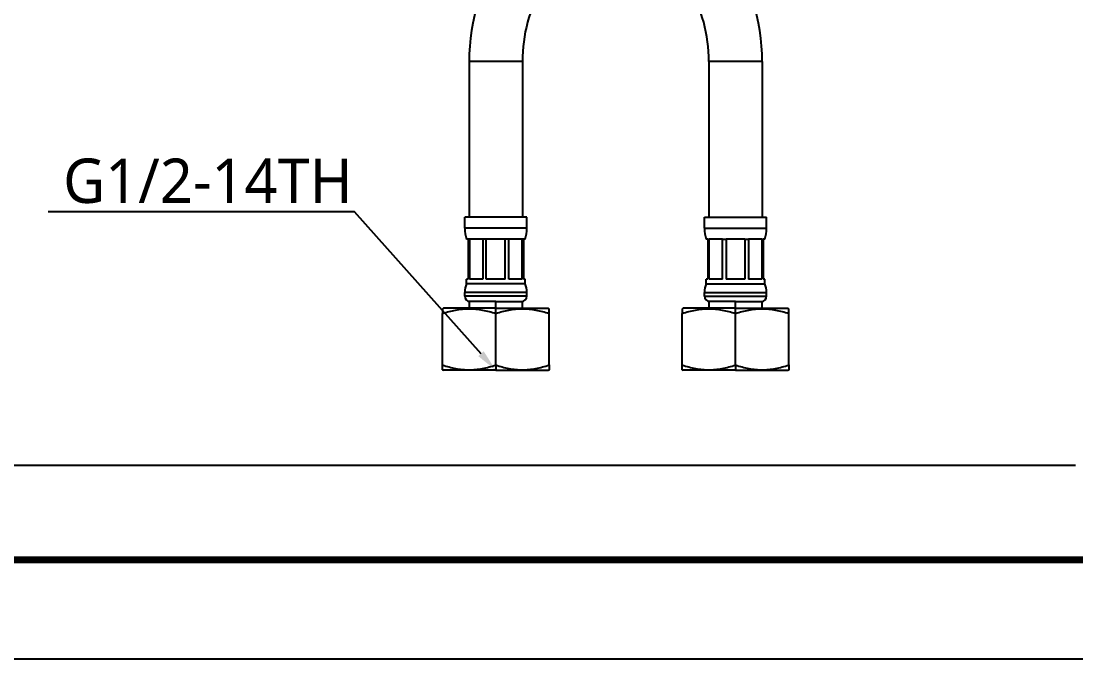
# Model space of a CAD drawing. Extents: x 77 to 788, y 36 to 557.
# Drawn here: x 423.5 to 661.1, y 36.4 to 180 of the extents above; entities that cross this region are included whole.
import ezdxf
from ezdxf import colors
from ezdxf.entities.mleader import LeaderData, LeaderLine
from ezdxf.math import Vec2, Vec3

# ---------------------------------------------------------------- set-up
doc = ezdxf.new("R2010")
doc.units = 0
doc.header["$LTSCALE"] = 10
doc.header["$MEASUREMENT"] = 0
doc.layers.get('0').update_dxf_attribs({"linetype": 'CONTINUOUS'})
doc.layers.add('1', color=7, linetype='CONTINUOUS')
doc.styles.add('Daelim Dimension', font='NanumGothic.ttf')

msp = doc.modelspace()

# ---------------------------------------------------------------- linework, layer by layer
at = {"color": 5, "lineweight": -3}
msp.add_line((88.6, 80.06), (661.01, 80.06), dxfattribs=at)
at = {"color": 7, "lineweight": -3, "ltscale": 0.5}
msp.add_lwpolyline([(77.17, 36.41), (788.06, 36.41), (788.06, 557.3), (77.17, 557.3)], close=True, dxfattribs=at)
at = {"color": 5, "linetype": 'ByBlock', "lineweight": -3, "const_width": 1.64}
msp.add_lwpolyline([(88.6, 58.72), (776.56, 58.72), (776.56, 545.2), (88.6, 545.2)], close=True, dxfattribs=at)
at = {"layer": '1', "color": 7, "linetype": 'Continuous', "lineweight": -3}
for p, q in [((524.42, 170.88), (524.42, 135.88)), ((530.42, 170.88), (524.42, 170.88)), ((536.42, 170.88), (530.42, 170.88)), ((536.42, 170.88), (536.42, 135.88)), ((578.42, 170.88), (578.42, 135.88)), ((584.42, 170.88), (578.42, 170.88)), ((590.42, 170.88), (584.42, 170.88)), ((590.42, 170.88), (590.42, 135.88)), ((537.42, 135.88), (523.42, 135.88)), ((523.42, 133.37), (523.42, 135.88)), ((537.42, 133.37), (537.42, 135.88)), ((577.42, 135.88), (591.42, 135.88)), ((577.42, 133.37), (577.42, 135.88)), ((591.42, 133.37), (591.42, 135.88)), ((537.42, 133.37), (523.42, 133.37)), ((577.42, 133.37), (591.42, 133.37)), ((524.17, 130.88), (523.82, 130.88)), ((524.17, 130.88), (524.17, 121.88)), ((524.49, 130.88), (524.17, 130.88)), ((524.49, 130.88), (524.49, 121.88)), ((527.5, 130.88), (524.49, 130.88)), ((527.5, 130.88), (527.5, 121.88)), ((528.29, 130.88), (527.5, 130.88)), ((528.29, 121.88), (528.29, 130.88)), ((532.54, 130.88), (528.29, 130.88)), ((532.54, 121.88), (532.54, 130.88)), ((533.34, 130.88), (532.54, 130.88)), ((533.34, 121.88), (533.34, 130.88)), ((536.33, 130.88), (533.34, 130.88)), ((536.33, 121.88), (536.33, 130.88)), ((536.67, 130.88), (536.33, 130.88)), ((536.67, 130.88), (536.67, 121.88)), ((537.02, 130.88), (536.67, 130.88)), ((578.17, 130.88), (577.82, 130.88)), ((578.17, 130.88), (578.17, 121.88)), ((578.17, 130.88), (578.5, 130.88)), ((578.5, 121.88), (578.5, 130.88)), ((581.49, 130.88), (578.5, 130.88)), ((581.49, 121.88), (581.49, 130.88)), ((581.49, 130.88), (582.29, 130.88)), ((582.29, 130.88), (582.29, 121.88)), ((586.54, 130.88), (582.29, 130.88)), ((586.54, 130.88), (586.54, 121.88)), ((586.54, 130.88), (587.33, 130.88)), ((587.33, 130.88), (587.33, 121.88)), ((590.34, 130.88), (587.33, 130.88)), ((590.34, 130.88), (590.34, 121.88)), ((590.34, 130.88), (590.67, 130.88)), ((590.67, 130.88), (590.67, 121.88)), ((591.02, 130.88), (590.67, 130.88)), ((524.17, 121.88), (523.82, 121.88)), ((523.82, 120.88), (523.82, 121.88)), ((527.5, 121.88), (524.49, 121.88)), ((532.54, 121.88), (528.29, 121.88)), ((536.33, 121.88), (533.34, 121.88)), ((537.02, 121.88), (536.67, 121.88)), ((537.02, 120.88), (537.02, 121.88)), ((578.17, 121.88), (577.82, 121.88)), ((577.82, 120.88), (577.82, 121.88)), ((581.49, 121.88), (578.5, 121.88)), ((586.54, 121.88), (582.29, 121.88)), ((590.34, 121.88), (587.33, 121.88)), ((591.02, 121.88), (590.67, 121.88)), ((591.02, 120.88), (591.02, 121.88)), ((523.42, 118.08), (523.42, 118.92)), ((537.42, 118.92), (523.42, 118.92)), ((537.02, 120.88), (523.82, 120.88)), ((537.42, 118.08), (537.42, 118.92)), ((577.42, 118.92), (591.42, 118.92)), ((577.42, 118.08), (577.42, 118.92)), ((577.82, 120.88), (591.02, 120.88)), ((591.42, 118.08), (591.42, 118.92)), ((537.42, 118.08), (523.42, 118.08)), ((524.42, 116.88), (524.42, 115.38)), ((530.42, 116.88), (524.42, 116.88)), ((530.42, 116.88), (536.42, 116.88)), ((530.42, 115.38), (530.42, 116.88)), ((536.42, 115.38), (536.42, 116.88)), ((577.42, 118.08), (591.42, 118.08)), ((578.42, 116.88), (578.42, 115.38)), ((584.42, 116.88), (578.42, 116.88)), ((584.42, 116.88), (590.42, 116.88)), ((584.42, 115.38), (584.42, 116.88)), ((590.42, 115.38), (590.42, 116.88)), ((518.64, 115.38), (518.41, 115.24)), ((518.42, 102.58), (518.42, 114.17)), ((530.42, 115.38), (518.64, 115.38)), ((530.42, 114.18), (530.42, 115.38)), ((530.42, 115.38), (542.19, 115.38)), ((530.42, 102.58), (530.42, 114.18)), ((542.42, 115.24), (542.19, 115.38)), ((542.42, 102.58), (542.42, 114.17)), ((572.64, 115.38), (572.41, 115.24)), ((572.42, 102.58), (572.42, 114.17)), ((584.42, 115.38), (572.64, 115.38)), ((584.42, 114.18), (584.42, 115.38)), ((584.42, 115.38), (596.19, 115.38)), ((584.42, 102.58), (584.42, 114.18)), ((596.42, 115.24), (596.19, 115.38)), ((596.42, 102.58), (596.42, 114.17)), ((530.42, 102.58), (530.42, 101.38)), ((584.42, 102.58), (584.42, 101.38)), ((518.41, 101.51), (518.64, 101.38)), ((530.42, 101.38), (518.64, 101.38)), ((530.42, 101.38), (542.19, 101.38)), ((542.19, 101.38), (542.42, 101.51)), ((572.41, 101.51), (572.64, 101.38)), ((584.42, 101.38), (572.64, 101.38)), ((584.42, 101.38), (596.19, 101.38)), ((596.19, 101.38), (596.42, 101.51))]:
    msp.add_line(p, q, dxfattribs=at)
for centre, radius, start, end in [((570.55, 170.88), 46.14, 145.3178, 180), ((544.28, 170.88), 46.14, 0, 34.6822), ((570.55, 170.88), 34.14, 149.8666, 180), ((544.28, 170.88), 34.14, 0, 30.1334), ((531.42, 133.37), 8, 180, 198.1949), ((529.42, 133.37), 8, 341.8051, 0), ((585.42, 133.37), 8, 180, 198.1949), ((583.42, 133.37), 8, 341.8051, 0), ((528.42, 118.92), 5, 156.9261, 180), ((532.42, 118.92), 5, 0, 23.0739), ((582.42, 118.92), 5, 156.9261, 180), ((586.42, 118.92), 5, 0, 23.0739), ((524.62, 118.08), 1.2, 180, 270), ((536.22, 118.08), 1.2, 270, 0), ((578.62, 118.08), 1.2, 180, 270), ((590.22, 118.08), 1.2, 270, 0)]:
    msp.add_arc(centre, radius, start, end, dxfattribs=at)
for points, knots in [([(518.42, 115.25), (518.42, 115.25), (518.42, 115.24), (518.42, 115.24), (518.42, 115.24), (518.42, 115.23), (518.42, 115.22), (518.42, 115.2), (518.42, 115.12), (518.42, 115.05), (518.42, 114.86), (518.42, 114.75), (518.42, 114.49), (518.42, 114.34), (518.42, 114.17)], [0, 0, 0, 0, 0.060313, 0.060313, 0.091636, 0.091636, 0.122959, 0.24825, 0.24825, 0.498834, 0.498834, 0.749417, 0.749417, 1, 1, 1, 1]), ([(518.42, 114.17), (519.4, 114.5), (520.38, 114.77), (521.88, 115.05), (522.38, 115.12), (523.39, 115.22), (523.89, 115.25), (524.53, 115.25), (524.66, 115.24), (524.85, 115.24), (524.92, 115.24), (525.04, 115.23), (525.36, 115.22), (525.68, 115.2), (526.44, 115.12), (526.94, 115.05), (527.94, 114.86), (528.44, 114.75), (529.43, 114.49), (529.93, 114.34), (530.42, 114.18)], [0, 0, 0, 0, 0.25, 0.25, 0.375, 0.375, 0.5, 0.5, 0.53125, 0.53125, 0.546875, 0.546875, 0.5625, 0.625, 0.625, 0.75, 0.75, 0.875, 0.875, 1, 1, 1, 1]), ([(530.42, 114.18), (531.4, 114.5), (532.38, 114.77), (533.88, 115.05), (534.38, 115.12), (535.39, 115.22), (535.89, 115.25), (536.53, 115.25), (536.66, 115.24), (536.85, 115.24), (536.92, 115.24), (537.04, 115.23), (537.36, 115.22), (537.68, 115.2), (538.44, 115.12), (538.94, 115.05), (539.94, 114.86), (540.44, 114.75), (541.43, 114.49), (541.92, 114.34), (542.42, 114.17)], [0, 0, 0, 0, 0.25, 0.25, 0.375, 0.375, 0.5, 0.5, 0.53125, 0.53125, 0.546875, 0.546875, 0.5625, 0.625, 0.625, 0.75, 0.75, 0.875, 0.875, 1, 1, 1, 1]), ([(542.42, 114.17), (542.42, 114.5), (542.42, 114.77), (542.42, 115.05), (542.42, 115.12), (542.42, 115.22), (542.42, 115.25), (542.42, 115.25), (542.42, 115.25), (542.42, 115.25)], [0, 0, 0, 0, 0.498674, 0.498674, 0.748011, 0.748011, 0.997349, 0.997349, 1, 1, 1, 1]), ([(572.42, 115.25), (572.42, 115.25), (572.42, 115.24), (572.42, 115.24), (572.42, 115.24), (572.42, 115.23), (572.42, 115.22), (572.42, 115.2), (572.42, 115.12), (572.42, 115.05), (572.42, 114.86), (572.42, 114.75), (572.42, 114.49), (572.42, 114.34), (572.42, 114.17)], [0, 0, 0, 0, 0.060313, 0.060313, 0.091636, 0.091636, 0.122959, 0.24825, 0.24825, 0.498834, 0.498834, 0.749417, 0.749417, 1, 1, 1, 1]), ([(572.42, 114.17), (573.39, 114.5), (574.38, 114.77), (575.88, 115.05), (576.38, 115.12), (577.39, 115.22), (577.89, 115.25), (578.53, 115.25), (578.66, 115.24), (578.85, 115.24), (578.91, 115.24), (579.04, 115.23), (579.36, 115.22), (579.68, 115.2), (580.44, 115.12), (580.94, 115.05), (581.94, 114.86), (582.44, 114.75), (583.43, 114.49), (583.92, 114.34), (584.42, 114.18)], [0, 0, 0, 0, 0.25, 0.25, 0.375, 0.375, 0.5, 0.5, 0.53125, 0.53125, 0.546875, 0.546875, 0.5625, 0.625, 0.625, 0.75, 0.75, 0.875, 0.875, 1, 1, 1, 1]), ([(584.42, 114.18), (585.39, 114.5), (586.38, 114.77), (587.88, 115.05), (588.38, 115.12), (589.39, 115.22), (589.89, 115.25), (590.53, 115.25), (590.66, 115.24), (590.85, 115.24), (590.91, 115.24), (591.04, 115.23), (591.36, 115.22), (591.68, 115.2), (592.44, 115.12), (592.94, 115.05), (593.94, 114.86), (594.44, 114.75), (595.43, 114.49), (595.92, 114.34), (596.41, 114.17)], [0, 0, 0, 0, 0.25, 0.25, 0.375, 0.375, 0.5, 0.5, 0.53125, 0.53125, 0.546875, 0.546875, 0.5625, 0.625, 0.625, 0.75, 0.75, 0.875, 0.875, 1, 1, 1, 1]), ([(596.42, 114.17), (596.42, 114.5), (596.42, 114.77), (596.42, 115.05), (596.42, 115.12), (596.42, 115.22), (596.42, 115.25), (596.42, 115.25), (596.42, 115.25), (596.42, 115.25)], [0, 0, 0, 0, 0.498674, 0.498674, 0.748011, 0.748011, 0.997349, 0.997349, 1, 1, 1, 1]), ([(518.42, 101.5), (518.42, 101.5), (518.42, 101.51), (518.42, 101.51), (518.42, 101.51), (518.42, 101.52), (518.42, 101.53), (518.42, 101.55), (518.42, 101.63), (518.42, 101.7), (518.42, 101.89), (518.42, 102), (518.42, 102.26), (518.42, 102.41), (518.42, 102.58)], [0, 0, 0, 0, 0.060313, 0.060313, 0.091636, 0.091636, 0.122959, 0.24825, 0.24825, 0.498834, 0.498834, 0.749417, 0.749417, 1, 1, 1, 1]), ([(518.42, 102.58), (519.4, 102.25), (520.38, 101.98), (521.88, 101.7), (522.38, 101.63), (523.39, 101.53), (523.89, 101.5), (524.53, 101.5), (524.66, 101.51), (524.85, 101.51), (524.92, 101.51), (525.04, 101.52), (525.36, 101.53), (525.68, 101.55), (526.44, 101.63), (526.94, 101.7), (527.94, 101.89), (528.44, 102), (529.43, 102.26), (529.93, 102.41), (530.42, 102.58)], [0, 0, 0, 0, 0.25, 0.25, 0.375, 0.375, 0.5, 0.5, 0.53125, 0.53125, 0.546875, 0.546875, 0.5625, 0.625, 0.625, 0.75, 0.75, 0.875, 0.875, 1, 1, 1, 1]), ([(530.42, 102.58), (531.4, 102.25), (532.38, 101.98), (533.88, 101.7), (534.38, 101.63), (535.39, 101.53), (535.89, 101.5), (536.53, 101.5), (536.66, 101.51), (536.85, 101.51), (536.92, 101.51), (537.04, 101.52), (537.36, 101.53), (537.68, 101.55), (538.44, 101.63), (538.94, 101.7), (539.94, 101.89), (540.44, 102), (541.43, 102.26), (541.92, 102.41), (542.42, 102.58)], [0, 0, 0, 0, 0.25, 0.25, 0.375, 0.375, 0.5, 0.5, 0.53125, 0.53125, 0.546875, 0.546875, 0.5625, 0.625, 0.625, 0.75, 0.75, 0.875, 0.875, 1, 1, 1, 1]), ([(542.42, 102.58), (542.42, 102.25), (542.42, 101.98), (542.42, 101.7), (542.42, 101.63), (542.42, 101.53), (542.42, 101.5), (542.42, 101.5), (542.42, 101.5), (542.42, 101.5)], [0, 0, 0, 0, 0.498674, 0.498674, 0.748011, 0.748011, 0.997349, 0.997349, 1, 1, 1, 1]), ([(572.42, 101.5), (572.42, 101.5), (572.42, 101.51), (572.42, 101.51), (572.42, 101.51), (572.42, 101.52), (572.42, 101.53), (572.42, 101.55), (572.42, 101.63), (572.42, 101.7), (572.42, 101.89), (572.42, 102), (572.42, 102.26), (572.42, 102.41), (572.42, 102.58)], [0, 0, 0, 0, 0.060313, 0.060313, 0.091636, 0.091636, 0.122959, 0.24825, 0.24825, 0.498834, 0.498834, 0.749417, 0.749417, 1, 1, 1, 1]), ([(572.42, 102.58), (573.39, 102.25), (574.38, 101.98), (575.88, 101.7), (576.38, 101.63), (577.39, 101.53), (577.89, 101.5), (578.53, 101.5), (578.66, 101.51), (578.85, 101.51), (578.91, 101.51), (579.04, 101.52), (579.36, 101.53), (579.68, 101.55), (580.44, 101.63), (580.94, 101.7), (581.94, 101.89), (582.44, 102), (583.43, 102.26), (583.92, 102.41), (584.42, 102.58)], [0, 0, 0, 0, 0.25, 0.25, 0.375, 0.375, 0.5, 0.5, 0.53125, 0.53125, 0.546875, 0.546875, 0.5625, 0.625, 0.625, 0.75, 0.75, 0.875, 0.875, 1, 1, 1, 1]), ([(584.42, 102.58), (585.39, 102.25), (586.38, 101.98), (587.88, 101.7), (588.38, 101.63), (589.39, 101.53), (589.89, 101.5), (590.53, 101.5), (590.66, 101.51), (590.85, 101.51), (590.91, 101.51), (591.04, 101.52), (591.36, 101.53), (591.68, 101.55), (592.44, 101.63), (592.94, 101.7), (593.94, 101.89), (594.44, 102), (595.43, 102.26), (595.92, 102.41), (596.41, 102.58)], [0, 0, 0, 0, 0.25, 0.25, 0.375, 0.375, 0.5, 0.5, 0.53125, 0.53125, 0.546875, 0.546875, 0.5625, 0.625, 0.625, 0.75, 0.75, 0.875, 0.875, 1, 1, 1, 1]), ([(596.42, 102.58), (596.42, 102.25), (596.42, 101.98), (596.42, 101.7), (596.42, 101.63), (596.42, 101.53), (596.42, 101.5), (596.42, 101.5), (596.42, 101.5), (596.42, 101.5)], [0, 0, 0, 0, 0.498674, 0.498674, 0.748011, 0.748011, 0.997349, 0.997349, 1, 1, 1, 1])]:
    msp.add_open_spline(points, degree=3, knots=knots, dxfattribs=at)

# ---------------------------------------------------------------- leaders
at = {"color": 7, "lineweight": -3, "ltscale": 0.5}
ml = msp.add_multileader_mtext('Standard', dxfattribs=at)
ml.set_content('G1/2-14TH', color=7, style='Daelim Dimension')
ml.set_leader_properties(color=5)
ml.build(insert=Vec2(0, 0))
ml.multileader.update_dxf_attribs({"text_left_attachment_type": 6, "text_right_attachment_type": 6, "dogleg_length": 0.36, "arrow_head_size": 5})
ctx = ml.context
ctx.base_point, ctx.char_height, ctx.arrow_head_size, ctx.landing_gap_size, ctx.plane_origin = Vec3(425.78, 137.06), 10, 5, 0.09, Vec3(594.66, 101.59)
ctx.left_attachment, ctx.right_attachment, ctx.text_align_type = 6, 6, 2
notes = []
notes.append((ctx, [(1, (1, 1, 0), (498.63, 137.06), (-1, 0), 0.36, [(0, [(530.42, 101.38)], 0, [])])]))
ctx.mtext.insert, ctx.mtext.alignment, ctx.mtext.flow_direction = Vec3(498.18, 149.06), 3, 5
for ctx, leaders in notes:
    for number, flags, end, landing, length, lines in leaders:
        leader = LeaderData()
        leader.index, (leader.has_last_leader_line, leader.has_dogleg_vector, leader.attachment_direction) = number, flags
        leader.last_leader_point, leader.dogleg_vector, leader.dogleg_length = Vec3(end), Vec3(landing), length
        for number, points, colour, breaks in lines:
            line = LeaderLine()
            line.index, line.vertices, line.color, line.breaks = number, Vec3.list(points), colors.encode_raw_color(colour), breaks
            leader.lines.append(line)
        ctx.leaders.append(leader)

doc.saveas('drawing.dxf')
